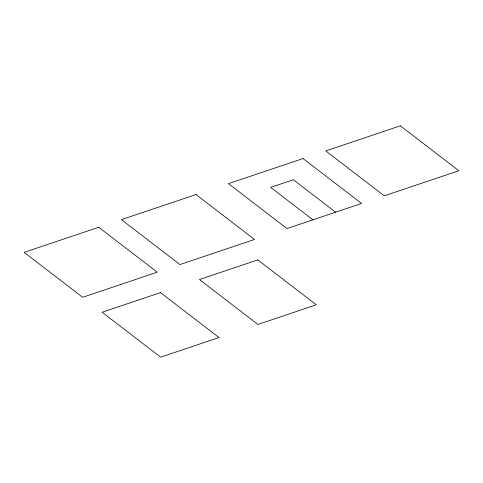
<?xml version="1.0" encoding="UTF-8"?>
<svg xmlns="http://www.w3.org/2000/svg" width="483" height="483" viewBox="0 0 483 483"><rect width="100%" height="100%" fill="white"/><g stroke="black" fill="none" stroke-linecap="round" stroke-linejoin="round"><path stroke-width="0.72" d="M335.607 212.2L293.368 179.754L270.661 187.392L312.906 219.831M98.743 227.27L24.15 252.355L82.641 297.274L157.235 272.189L98.743 227.27M196.038 194.546L121.444 219.632L179.936 264.557L254.529 239.465L196.038 194.546M303.064 158.551L228.471 183.637L286.962 228.562L361.556 203.47L303.064 158.551M400.359 125.828L325.765 150.913L384.257 195.838L458.85 170.747L400.359 125.828M160.513 292.62L102.136 312.253L160.628 357.172L219.004 337.539L160.513 292.62M257.813 259.896L199.431 279.53L257.922 324.449L316.299 304.815L257.813 259.896"/></g></svg>
